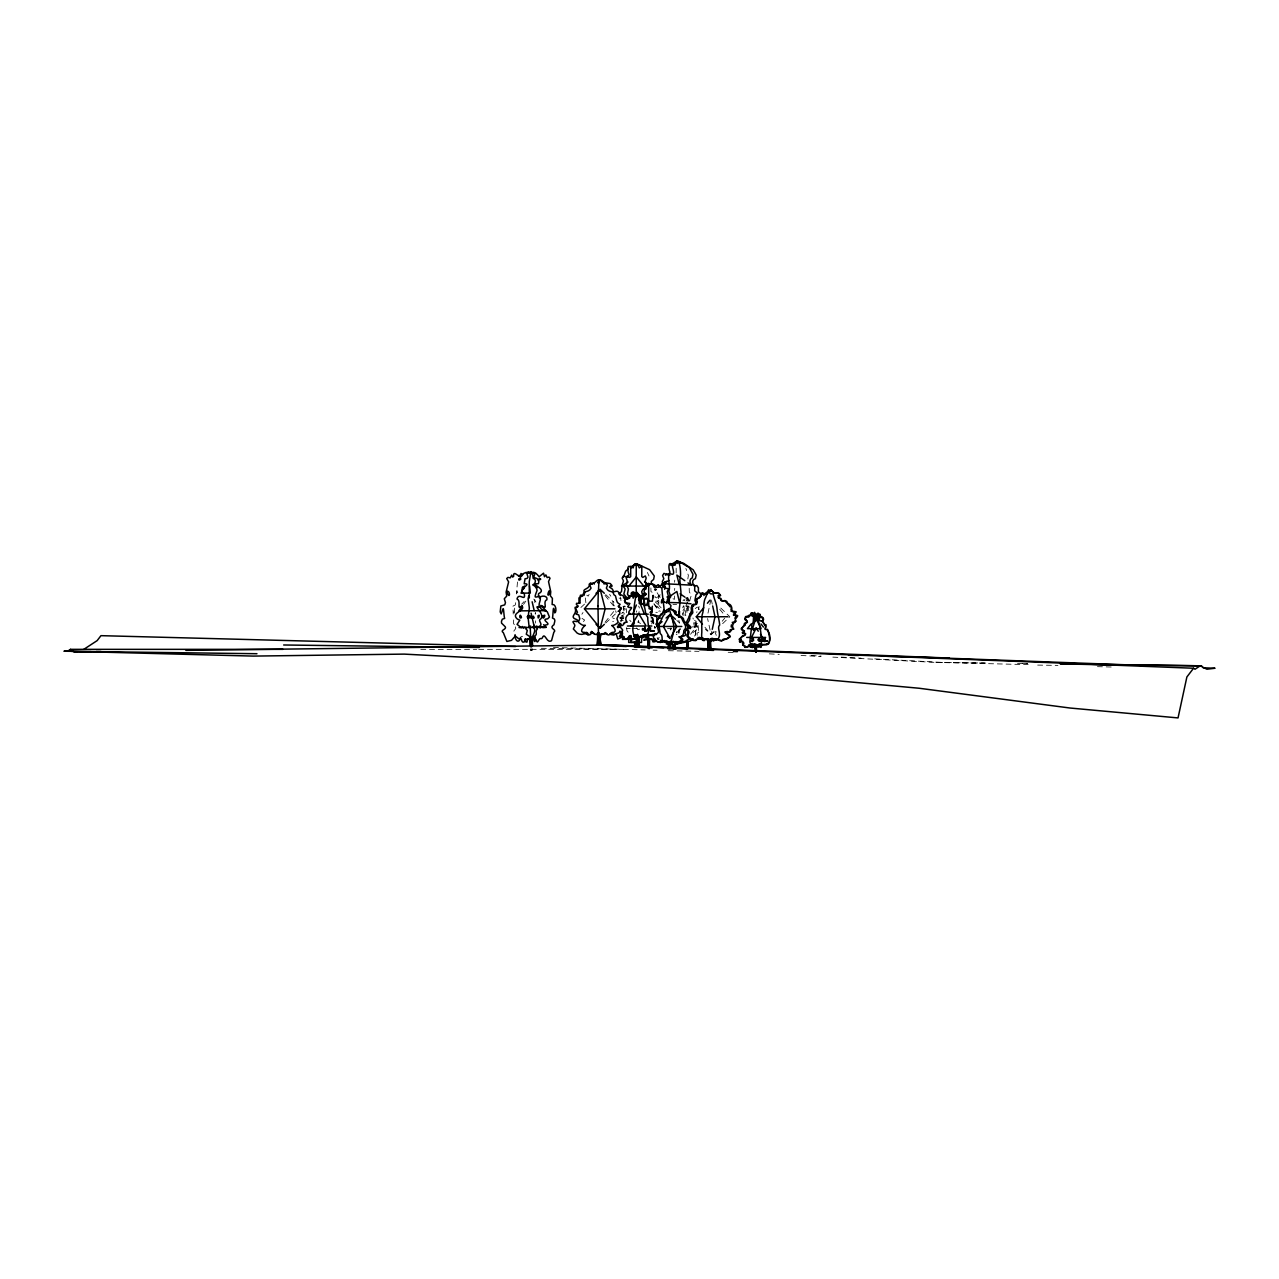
<?xml version="1.0" encoding="UTF-8"?>
<svg xmlns="http://www.w3.org/2000/svg" width="1279" height="1279" viewBox="0 0 1279 1279"><rect width="100%" height="100%" fill="white"/><g stroke="black" fill="none" stroke-linecap="round" stroke-linejoin="round"><path stroke-width="0.75" stroke-dasharray="5 3.75" d="M678.174 633.041L679.005 629.748M531.137 648.885L531.44 650.004M651.475 620.907L653.521 621.322M683.913 605.926L684.233 608.804L682.666 610.866M513.71 619.915L513.439 623.257L515.117 625.975M514.414 613.121L514.686 608.069L513.63 612.689M652.322 621.434L650.915 621.706M661.131 607.813L659.293 605.942M696.671 612.577L697.007 611.65M534.878 599.723L534.766 602.553M626.278 608.596L626.454 612.641M694.609 636.095C697.806 631.826 692.451 624.76 693.794 619.356M614.336 605.894L612.833 603.192L613.664 597.948M517.483 581.977L516.444 593.952M696.08 621.178L697.055 629.556L693.106 632.37L692.626 636.303M686.919 612.401L686.743 608.244L688.39 607.269L689.045 608.644M674.577 590.466L674.752 588.34M515.693 602.697L515.277 604.967L512.959 606.134L513.215 614.048M650.899 587.908L650.947 591.569L652.338 592.417M654.336 628.197L654.464 626.838M674.545 582.265L674.768 580.186M532.016 649.988L530.321 649.988L530.449 648.901M689.573 601.082L691.427 594.879L689.333 592.097L689.141 586.661M714.881 631.666L716.288 635.359M682.73 607.781L683.434 605.878M651.794 624.024L652.626 618.237M699.053 606.294L698.638 609.683M684.904 615.407L686.599 605.846M655.136 628.021L654.848 626.662L655.567 627.989M687.83 578.955L688.374 575.374L685.864 568.452M707.974 613.153L711.108 598.764M711.891 631.139L711.108 634.736L705.353 629.204M585.302 597.948L585.894 602.761M670.212 629.971L671.219 628.149M636.398 610.898L636.558 612.161M624.36 614.128L623.433 612.033M589.123 594.399L588.196 596.126L586.789 595.151M686.072 601.114L687.798 597.693L690.308 600.794M682.874 614.448L687.271 602.025L689.157 607.349M625.287 609.22L623.656 610.595M673.01 598.716L674.401 599.371L674.577 595.998M623.481 609.699L623.544 608.756M623.353 609.076L623.656 607.045M683.13 615.695L682.65 612.897M583 612.529L581.881 614.24M680.14 628.213L678.589 633.073M639.596 629.156L637.965 629.764L636.574 627.893M523.495 604.391L525.829 601.146M620.299 620.715L622.569 618.428L622.361 612.353M690.58 634.272L696.08 626.886L692.93 617.997M605.031 622.265L614.703 610.323M713.57 631.73L711.108 634.736L704.937 627.238M722.203 621.242L724.665 618.253M621.674 613.504L622.393 612.641M676.303 632.817L676.767 631.538M521.624 604.248L524.166 601.514M623.848 617.421L621.306 619.58L621.962 620.731M626.598 627.653C627.126 631.778 626.438 630.611 629.284 633.153M697.279 607.061L695.232 608.564M695.472 621.818C696.288 625.879 695.936 630.051 695.424 635.167M655.839 612.353L657.358 612.321M620.091 618.62L622.058 616.414M713.986 631.97L711.108 634.736L707.575 618.556M722.619 623.672L729.813 616.75L719.741 607.061M580.874 607.525L585.015 603.64M605.702 623.065L615.359 614M656.255 597.869L658.397 596.51L660.38 597.165M716.384 632.066L715.616 631.474M684.233 600.794L684.952 599.547M676.799 632.481L680.812 628.868M623.576 606.901L624.6 606.422M685.976 598.252L686.919 597.837L688.965 601.114M658.525 600.49L657.198 601.338L658.909 603.001M619.612 617.917L621.114 616.942M682.97 600.794L683.977 599.547M698.91 632.05L696.879 633.377L697.215 635.247M623.64 614.863L622.026 615.599M652.082 621.818L652.85 621.514L652.945 623.081M657.102 639.052L659.101 639.148M623.257 618.636L620.859 617.837M623.752 618.237L620.795 618.684M520.985 636.398L522.567 636.35M685.88 598.028L687.335 598.332L688.47 601.114M697.423 623.481L696.224 624.136L698.766 629.636M657.726 638.301L659.34 637.661M638.493 612.145L639.82 612.001M651.027 618.908L652.37 618.62M655.328 597.645L655.551 596.638M625.319 606.262L622.937 606.422M583.512 621.658L584.583 620.011L581.881 618.301M621.546 621.706L620.395 621.818M655.312 606.118L657.374 606.326L659.165 608.532L660.971 605.622M637.853 622.249L638.861 621.658L638.365 620.283M530.785 650.004L532.016 649.972L531.904 648.869M530.433 650.004L532.496 649.972L532.32 648.885M655.855 601.162L659.085 601.162M691.667 626.886L696.08 626.886M626.614 628.485L630.275 628.485M632.098 628.485L639.404 628.485M420.791 649.348L476.731 649.348M478.714 649.348L616.542 649.348M541.321 648.293L623.225 649.348M984.59 662.97L942.767 662.426L870.999 658.669M1022.433 663.465L1028.412 663.545M832.837 657.118L936.084 662.426L985.741 663.066M1017.508 663.481L1027.437 663.609M660.364 594.911L658.813 595.406L658.413 597.069L658.765 603.656M672.946 604.439L676.639 604.551M667.51 628.453L671.139 628.549M553.455 647.51L645.144 649.924M653.121 650.132L657.102 650.228M668.373 650.707L698.973 651.331M728.167 652.274L736.144 652.482M936.084 662.426L1028.156 664.616M1037.669 665.096L1057.941 665.384M1097.43 666.663L1111.371 667.014M621.514 620.187L623.257 620.251M769.287 653.857L779.215 654.368M801.054 655.487L820.91 656.511M811.206 655.535L821.166 656.063M841.102 657.102L861.039 658.141M629.7 620.187L630.979 621.61M614.4 618.684L612.721 617.917M652.562 618.061L650.851 617.149M676.223 634.192L677.023 634.688M655.392 602.057L659.053 605.255M612.721 621.514L613.488 621.434M650.675 620.954L651.81 621.338M610.834 596.19L609.571 594.399M619.052 598.06L620.986 598.572M620.954 600.666L620.555 597.069M694.497 620.267L695.296 620.603M621.69 615.375L623.816 616.414M624.088 605.942L624.983 606.917M679.517 623.145L678.845 620.299M625.143 608.756L623.449 607.717M651.363 616.942L652.866 617.917M686.647 598.38L689.909 600.666M698.59 630.547L697.838 623.273M676.799 620.443L679.469 622.857M640.491 623.528L637.901 621.834M605.702 594.575L613.984 602.345M652.674 618.94L653.441 623.864M719.725 609.252L723.434 613.76M654.129 603.912L660.252 611.394M605.031 595.374L613.488 605.83M533.775 599.084L535.949 602.025M658.221 639.356L657.15 637.661M653.921 603.912L658.957 611.394M699.213 609.635L697.982 607.397M657.15 592.737L660.188 597.789M515.341 626.87C517.419 629.46 511.76 630.323 514.558 632.833M679.197 633.057L678.637 630.003M648.981 575.966L647.398 572.464M616.142 612.529L615.647 610.802M516.732 593.008L517.084 590.818L517.755 592.896M639.42 608.037L638.653 606.07M711.492 600.57L712.275 604.168M685.64 614.831L685.8 615.663M687.942 605.846L688.965 611.586M535.565 613.888L535.437 612.529M653.185 618.237L654.56 627.877M535.581 620.827L535.629 623.081M670.82 627.941L670.883 629.812M535.261 614.096L535.246 612.977M676.159 568.196L676.159 572.944M687.271 597.693L687.271 601.114M687.271 605.878L687.271 612.385"/><path stroke-width="1.5" d="M531.361 646.646C531.824 626.134 531.472 651.619 533.375 636.91M698.078 637.358L697.998 639.132M708.646 649.588C713.011 626.31 700.029 650.499 701.803 632.434C701.915 626.934 701.42 622.921 702.091 615.087C704.121 609.396 703.354 603.128 704.873 599.132C706.152 597.181 708.47 588.1 710.293 591.202M753.299 621.274L753.555 616.782L754.514 619.995L751.684 624.839L752.004 629.124A2.062 0.847 -90 0 1 751.285 629.492L749.83 642.058L751.189 644.536L754.754 644.168L754.994 647.03L753.875 647.318L753.731 644.504L752.883 646.838A3.565 1.279 -90 0 0 752.532 647.254L751.652 647.366L751.061 643.897M668.597 646.071L667.862 641.355M597.837 644.296L597.885 633.089M757.392 617.501C759.662 614.607 759.039 623.56 757.6 620.827C757.072 618.7 757.903 610.77 756.72 617.181C759.23 609.699 748.375 620.011 752.947 612.929C749.99 611.586 751.301 616.35 748.231 617.229C744.794 615.103 745.433 617.485 744.858 619.548C751.972 622.329 740.813 622.681 745.401 624.983C741.165 628.389 738.798 628.868 744.522 631.059L742.715 633.521M679.437 617.341L679.421 611.202L678.941 616.894M755.873 651.635C757.088 647.766 755.265 645.959 754.738 644.072M640.267 598.14L642.713 595.774M707.751 649.588L708.102 639.452L703.482 638.829M606.997 633.729L600.858 634.432L600.139 639.372L601.162 644.296L597.309 644.296L597.773 633.345M598.908 644.296L598.892 633.936M535.246 637.022L534.782 641.562L533.919 637.47M638.733 646.694L638.669 637.182L640.251 636.942M633.265 596.893C641.978 588.948 636.942 602.825 640.187 598.604M678.589 617.229C679.517 603.816 679.98 606.806 680.94 592.049C680.46 586.693 680.108 583.816 679.836 579.211C681.611 575.918 679.852 557.612 677.151 563.463M530.161 645.351L530.369 636.958L526.277 634.24L527.316 630.451L525.909 628.996L526.676 627.413M687.67 641.051L687.734 648.405L687.542 641.051M649.924 634.96L644.616 635.743L643.705 634.928M638.861 646.694C637.47 640.811 639.324 634.688 641.898 635.839L643.992 635.327L647.861 637.693L647.813 647.638M645.192 634.96L648.101 637.693L648.069 647.638M635.375 646.167L634.864 642.314L630.915 642.474L630.867 638.269L628.996 637.07M667.702 644.072L672.546 644.264L672.962 648.341L674.657 648.357L675.072 644.232L685.464 641.243L689.973 638.237M669.684 642.362L670.02 648.469L667.846 648.469M672.85 644.472L673.25 645.208L672.69 643.945L669.62 643.913C670.548 641.738 674.449 640.747 675.888 642.41C677.79 642.314 685.88 641.083 681.723 637.997C677.566 635.551 684.633 637.262 685.752 634.784C682.634 630.435 691.619 627.222 686.152 624.967C688.006 622.393 691.204 619.34 689.333 615.807C691.236 614.895 693.522 612.497 692.499 610.579L692.435 606.694C692.786 601.993 696.639 607.205 697.343 601.514C694.081 598.284 702.155 598.524 700.988 593.952L702.267 592.705L706.248 594.575L710.852 589.811L713.842 592.801L718.574 593.344L720.109 595.566L718.302 595.646M641.115 599.132C645.08 594.831 644.36 607.541 641.498 603.624C640.827 599.691 641.562 590.003 639.9 599.579C637.262 601.37 640.395 592.896 638.029 595.087C636.015 600.602 638.349 589.603 636.622 593.168C634.784 600.075 632.497 614.687 634.32 623.081A7.738 1.982 -90 0 1 633.617 624.04C631.762 630.675 633.457 633.792 635.167 639.276A4.812 1.231 -90 0 1 635.519 638.701L636.334 635.551L636.398 639.276L637.55 638.956L637.47 634.288L638.429 646.694M666.631 641.403L666.359 644.024L672.194 644.168L672.754 648.277L674.768 648.389L675.248 644.28L690.612 640.987L692.882 638.781M686.999 641.051L686.615 648.405L687.942 648.405L687.734 642.825M756.273 651.954L756.497 644.424M637.757 646.694L639.116 646.694C635.519 633.249 641.978 639.532 643.065 634.992M633.729 635.935C635.247 637.933 636.318 639.1 632.178 639.452C628.533 640.875 632.37 632.322 628.597 636.926M668.293 647.75C669.908 644.328 666.775 639.58 665.192 642.41C659.644 641.227 664.201 636.191 660.188 633.505C659.9 629.412 658.653 626.598 659.309 623.033C661.898 620.459 662.266 615.647 664.856 613.968C663.881 613.153 668.006 606.502 669.189 610.323M639.116 646.694L638.781 637.853L639.916 636.542M531.76 646.63L532.08 638.237L536.077 639.452C537.772 646.231 538.443 637.038 541.289 638.685L542.216 638.109C544.566 631.794 546.101 641.211 549.858 641.275L551.505 640.747L553.823 632.322C557.324 629.396 549.235 628.884 552.896 625.495L553.967 624.776C554.191 622.457 556.557 619.02 552.48 618.061C553.263 614.128 553.008 601.658 554.734 612.913C556.925 612.273 556.125 603.416 552.128 604.503L552.416 598.396L550.354 595.79L550.769 591.761L548.531 581.593L550.034 578.236L549.011 577.085L547.156 577.596L545.861 574.879L544.502 576.733L543.527 573.168L539.098 576.749L537.372 574.687C534.222 570.802 531.568 572.784 527.731 573.04C525.621 574.783 529.794 576.957 526.932 578.492L525.061 578.732L524.182 583.752C533.679 583.64 515.197 589.635 524.294 593.808C525.893 602.505 518.762 591.761 517.004 599.02C521.528 600.714 516.348 611.026 521.56 606.022L522.232 606.118C525.461 611.122 510.209 612.705 517.324 619.068L519.802 620.187L517.068 624.36L521.24 627.669L522.471 626.486L523.431 627.957L524.982 626.982M649.604 638.765L649.412 648.549M635.407 596.717C636.686 590.29 635.503 593.344 633.617 596.014L633.185 598.22M709.637 641.61L709.653 647.27M759.47 617.501C769.43 617.229 758.047 627.062 758.623 615.151C757.184 609.028 758.991 618.333 755.489 614.496M643.433 599.132L646.63 598.172L648.485 599.1C643.465 619.26 644.712 584.695 640.875 597.996M598.828 633.872L598.7 632.29L598.476 635.071L597.98 606.038M757.776 645.128C755.777 647.03 759.934 648.485 758.431 645.255M642.697 598.524C641.706 595.662 649.812 593.984 644.536 593.344C642.745 590.578 646.966 587.333 645.847 584.439C649.252 584.471 651.203 582.361 653.697 585.814C654.208 591.09 659.356 580.266 658.733 586.997C660.092 586.485 659.948 586.917 661.867 588.148C662.09 593.584 663.641 603.72 664.217 610.659L666.631 612.145M672.994 621.738L669.157 608.42L668.262 611.682M528.835 595.662L528.115 598.812L529.346 608.085L528.051 617.07L529.186 627.525L530.145 626.79M653.137 595.374L652.402 601.162L647.558 601.162M598.428 591.921L598.316 590.754L597.964 606.006M645.144 593.088L644.648 594.991M655.04 633.457L654.033 634.704A2.574 2.222 -90 0 0 652.098 634.592L654.288 635.551L653.697 634.592A2.574 2.478 -90 0 1 655.871 634.704L658.541 632.258L658.429 631.011C658.125 628.9 657.31 627.957 657.678 625.863L656.095 623.848L657.39 621.898L656.942 617.693L655.711 615.311L651.123 614.448L652.258 611.394C652.754 608.053 648.245 607.189 647.414 604.232M754.546 617.501L754.642 612.305L753.379 615.711M650.963 615.886L652.354 606.262M670.82 641.355L669.237 641.674L669.365 646.071M708.278 649.588C709.845 644.376 708.198 640.459 705.96 638.781M621.882 635.311L621.978 633.489M703.882 595.566C704.665 592.832 707.623 592.817 708.646 589.779C710.037 595.854 711.14 593.232 713.122 593.952C714.849 601.578 716.64 602.681 717.215 610.579C717.775 614.943 719.198 619.723 719.677 625.063C716.304 628.037 722.363 633.872 717.487 639.964L713.106 639.932M712.275 629.332L715.009 616.75L712.675 605.958M715.792 638.781C711.875 641.099 707.687 640.443 710.98 649.588L707.687 649.588L708.15 639.452L703.642 638.988M710.532 641.61L711.076 649.588M757.839 617.821L759.71 614.224L759.582 617.229M757.776 617.181L759.79 614.224L759.214 616.334M530.225 627.349L531.041 645.335M597.389 644.296L598.076 636.974L596.893 633.936C592.976 636.239 593.056 629.476 590.418 634.528C586.837 636.143 587.589 632.881 584.887 632.434C578.588 632.833 582.808 627.046 585.366 625.287C582.169 625.767 581.29 624.328 578.38 622.233L579.771 618.716L578.732 614.879L576.03 614.08L577.468 612.289L575.07 607.349L577.532 607.125L578.028 605.894M520.681 637.566C518.81 644.68 514.478 640.028 515.085 634.672M699.517 597.661L701.42 595.47M664.632 589.299L665.224 587.221L662.202 581.929L663.817 578.636L662.57 575.55L663.961 573.376L668.262 574.99L670.036 572.225C668.661 570.018 667.75 559.355 672.514 565.27L674.145 564.774L673.761 563.064L676.591 561.097L683.466 563.208L693.218 569.826L696.192 575.102L695.392 578.7C690.532 579.611 692.786 587.381 696.863 585.606L698.43 587.908L698.35 591.777L702.027 594.511M636.047 634.976L636.542 638.956L634.176 638.956M714.369 638.876L713.682 641.067L712.115 638.908M731.412 624.839L731.172 626.806L732.339 627.27M620.827 624.104L620.459 626.342L617.981 627.653M656.271 633.776C648.565 635.359 658.221 646.646 664.568 640.539M634.224 634.976L635.135 634.576M755.649 620.843L755.425 619.132L755.409 621.018M530.337 616.206L530.753 617.981L530.417 616.334M692.339 613.616L692.626 612.753M624.36 600.618L627.445 604.375M752.468 628.644L756.065 617.741L755.825 613.936M662.858 600.171C660.172 608.356 661.819 595.374 662.89 600.666L663.977 601.754M650.963 609.428L648.965 608.596M672.978 621.738C675.92 632.625 669.86 640.283 670.164 648.469M753.571 646.183L752.324 645.463L752.644 644.072C754.322 651.858 749.51 644.008 749.078 645.511L747.943 646.838A3.565 3.261 -90 0 0 747.016 647.254L744.746 647.366L744.938 646.566M538.395 596.606L538.523 593.696C546.613 589.891 535.006 585.878 534.702 583.911L538.443 583.64L538.875 581.593L537.244 578.652L533.743 577.357L534.75 574.239L533.839 572.992C529.362 572.88 525.893 570.77 522.088 574.799C521.129 581.385 512.927 568.052 513.662 576.333L512.575 577.117L511.728 575.134L510.209 577.868L507.923 577.389L506.708 578.572L508.626 581.881L506.116 592.097L506.724 596.126L504.278 598.748L505.461 602.585L504.757 604.855L500.856 605.99L500.217 611.938L501.224 613.92L502.743 609.571C503.766 605.399 503.75 616.334 504.661 618.412L502.327 619.18L501.496 621.226L501.528 623.113L504.326 625.847C508.786 629.38 499.002 629.732 503.35 632.705L506.884 641.466L511.472 640.363L515.325 635.999L518.826 638.861C522.424 636.446 520.745 643.257 524.054 642.106L525.221 639.532L530.082 638.253L530.657 646.646M644.056 588.964L646.119 584.791L645.271 580.922L646.199 578.076L645.319 575.95L642.841 577.421L641.77 576.605L641.786 566.213L639.308 567.908L637.15 563.735L631.282 566.741M670.468 565.174L671.043 563.719L673.409 565.51M664.728 582.616L665.128 581.545M749.222 615.183C745.897 617.437 743.483 617.405 747.448 622.281C745.225 622.985 741.708 627.989 741.756 629.46M634.944 638.573L634.944 637.55M760.829 616.958L760.733 616.126L760.062 617.229M756.864 615.471C756.976 622.218 754.962 613.169 756.752 614.863M723.274 639.964L721.516 641.067L717.247 638.908M632.705 614.16L636.382 604.983M730.948 609.683L731.156 608.596M757.76 620.267L757.104 619.755M730.133 629.876C730.725 634.464 720.94 629.54 726.744 633.665M536.556 587.061L537.292 587.669M524.358 586.006L521.001 593.184L530.337 593.04L529.554 585.926M584.039 595.406L584.823 592.353C580.906 588.852 590.53 589.235 589.187 584.199L590.722 582.856L592.097 584.071M518.587 576.174L519.306 575.23L520.329 577.037L520.985 573.456L522.711 574.815M710.532 641.003L712.755 639.948M751.524 637.422L756.145 628.117L758.287 631.218M705.257 638.908L704.441 640.555C702.075 641.083 701.915 638.429 699.517 637.31M671.059 636.798L676.751 626.47L670.1 614.416L666.087 618.029M588.724 633.872L587.685 634.672L583.672 632.961M640.523 636.942L642.777 636.079M631.139 626.007L638.685 613.456L646.119 626.007L627.413 626.007M598.268 582.792L598.7 582.073C599.515 576.126 603.784 583.911 606.582 583L610.275 583.56L611.89 585.446L611.858 586.533L610.898 585.622L609.396 586.997L612.353 589.075L613.76 591.857C619.052 589.971 617.821 592.433 620.907 594.751L623.161 595.87C625.671 598.428 624.616 600.922 625.031 602.681L629.892 603.464L627.733 606.726L629.284 607.573C636.015 606.086 625.271 612.737 630.003 613.504C627.621 614.496 623.465 618.396 627.158 622.233C623.385 621.13 623.72 628.149 620.139 624.712L618.253 624.536C622.553 630.723 626.454 630.531 615.902 633.888L613.808 635.071L610.707 634.528M734.546 613.376L733.443 614.16M675.872 641.434L673.809 648.405M650.02 612.657L650.803 611.394M665.464 575.23L667.142 573.935L669.812 575.406M756.241 651.635C753.715 645.751 758.911 644.392 760.621 644.712L767.064 644.504L766.649 643.785A1.903 1.743 -90 0 1 768.167 643.881C771.093 640.108 768.871 634.256 767.592 629.348M528.611 596.19L529.314 597.933L529.266 581.593L530.945 571.601L531.648 573.855M604.04 584.071L605.047 582.856L605.814 583.528M623.417 597.725L627.397 598.764L629.028 596.014C633.617 596.941 629.38 593.264 632.242 592.177C637.07 591.442 632.37 595.614 633.457 596.893M586.102 632.481C583.448 635.471 577.644 634.928 575.55 631.346L573.344 628.948L574.527 626.582C576.365 624.072 569.555 620.907 575.39 621.274L576.301 621.658C580.474 620.619 575.39 619.212 573.919 618.301C571.249 616.254 576.126 613.664 575.598 610.163C573.775 605.942 580.266 608.26 576.333 604.312L576.589 603.288L578.188 603.448C582.041 602.361 578.396 598.908 581.306 595.87L582.952 594.751C584.391 589.507 588.116 593.392 591.09 588.132C589.939 585.462 588.66 584.599 593.616 582.984C595.742 583.064 598.7 576.685 599.307 582.073M642.602 597.853L643.225 594.719L641.115 599.579M592.401 632.386L590.514 632.386M522.344 606.006L518.842 610.866L546.037 610.643L540.857 605.319M645.112 628.74L644.232 629.796L644.824 627.238L645.128 629.923L648.981 630.339L647.766 628.613M1203.091 667.782L1215.05 668.246L1206.896 669.221L1200.214 665.815L1195.034 669.221L1193.547 668.246L1186.88 676.975L1178.039 717.919L1070.027 708.022L919.105 688.246L737.136 671.555L404.244 654.113L253.322 656.095L71.352 651.331M674.465 563.256L676.831 561.161L678.877 561.369L689.301 567.604L692.994 574.255L692.291 577.868C688.374 578.955 689.781 586.421 693.474 584.695L694.753 586.917L694.657 590.786L697.694 593.344L695.984 594.847L694.913 600.411L696.543 604.439M764.602 641.403L767.32 640.779L765.593 641.339M751.141 623.976L747.448 628.644L761.101 628.644C761.149 627.669 752.036 612.497 755.186 615.311M604.327 624.36L600.187 628.245L584.455 608.82L600.187 589.411L604.327 593.28M628.9 586.07L636.318 576.925L643.737 586.07M633.521 596.733L637.006 592.433L641.658 598.172M660.827 618.141L658.845 617.773L658.093 619.723M702.475 624.248L696.32 616.75L703.706 607.765M707.399 603.256L709.877 600.267M723.163 639.18L727.271 638.733L729.126 637.31M649.172 629.732C651.778 623.976 650.212 633.329 649.156 627.302M732.595 623.273L732.259 622.345M743.723 643.353L742.635 645.192L744.858 645.559M625.975 599.419L627.03 598.044L623.832 594.08L625.175 588.964L622.249 584.791L623.465 580.922L622.138 578.076L623.385 575.95L627.557 577.277L629.14 574.575C627.701 572.512 626.422 562.536 631.202 567.876L634.928 563.735L640.012 565.382M654.065 586.214L656.351 586.485M597.917 582.792L598.94 579.691L598.444 591.729M663.13 613.153C658.637 614.432 660.06 618.349 656.814 619.723M528.211 572.081L532.48 572.976L533.167 578.412C537.02 579.275 535.309 584.151 532.672 584.887C534.974 585.83 536.652 587.828 537.084 590.354C534.126 598.204 534.222 597.741 539.514 596.174C542.088 600.219 537.756 602.937 539.482 607.317C531.536 604.264 545.366 613.904 540.921 618.764C536.556 620.667 544.566 624.296 538.731 626.662C537.516 626.598 535.198 628.756 534.19 625.255M623.385 638.781L622.058 636.223M696.895 639.036C694.241 642.394 688.949 639.244 686.967 636.111L688.07 631.059L686.663 629.971M636.191 596.717L637.981 594.367L639.724 595.694C637.406 606.71 640.827 588.564 639.868 599.132M636.734 646.167L637.805 641.626M596.046 593.28L600.187 589.411L605.159 608.82L600.187 628.245L596.046 624.36M618.125 611.41C626.662 605.207 615.327 609.475 620.123 604.312C616.35 602.857 616.798 600.554 615.487 595.87L613.952 594.751C612.641 589.491 609.14 593.424 606.358 588.132C607.077 585.35 609.076 585.047 604.168 583C601.993 582.569 598.62 576.925 599.036 582.792M741.101 640.251L739.63 641.85L742.747 641.323L742.907 642.426L741.724 641.355C736.752 643.785 741.053 636.99 742.571 635.967A5.74 5.372 -90 0 0 744.506 635.247L745.561 633.521L742.971 633.505M666.375 642.41L665.064 641.355M663.753 599.212L662.794 599.963M675.68 641.674L674.017 642.506L673.234 641.403M662.074 621.642L656.719 626.47L681.803 626.47M627.19 638.413L628.037 637.661M662.41 613.201L663.641 610.387L666.983 611.618M753.315 640.491L753.299 638.797L753.539 640.683M753.379 630.435L756.145 628.117M619.532 632.178L620.683 631.298C622.761 631.538 623.289 634.352 621.306 635.871C627.318 636.59 621.61 639.836 627.03 639.276A4.812 4.157 -90 0 1 628.197 638.701L629.652 636.926C632.178 632.801 630.835 639.116 631.858 639.276A4.812 2.414 -90 0 1 632.402 638.781M625.015 622.361L624.152 623.081A7.738 6.699 -90 0 1 623.465 623.481M640.203 598.524L640.283 600.363M762.316 638.829C757.903 639.884 765.098 642.266 762.428 638.797M642.761 595.422L645.767 594.351L642.074 593.36L641.69 591.649L643.033 589.187L646.055 588.979C645.367 583.48 651.619 582.009 655.775 585.814L657.006 587.541M654.944 638.813L654.081 641.69L652.961 641.898L652.242 639.772L649.332 638.765L649.204 648.549M761.82 621.354C763.931 620.715 763.467 615.279 760.429 617.102M749.27 644.52L747.751 646.838A3.565 3.341 -90 0 0 746.808 647.254C745.401 647.734 740.045 642.969 743.786 642.905M527.747 616.254C525.717 619.819 533.471 616.59 527.332 616.494M636.958 646.167L637.214 642.266L638.461 641.626M624.632 585.734L622.01 586.485L621.514 591.569L618.94 593.968L620.267 595.406M625.031 600.283L625.287 597.293L628.581 598.764L630.051 596.014C633.329 597.341 632.018 588.532 634.224 594.223C628.884 597.661 636.894 597.133 637.789 594.319M665.112 584.663L661.675 584.359L669.045 580.474M667.462 597.98L676.863 591.49L679.677 602.793L691.012 603.784M657.982 587.317L662.122 584.567L663.098 587.525L664.52 585.99L665.815 588.244L668.773 588.788L667.19 591.569L669.397 600.059L668.917 603.416L671.011 605.575L670.132 609.3M683.034 641.466L681.307 642.154M764.73 624.68L766.105 624.839L765.37 629.124M646.263 638.701L644.296 639.532M282.963 649.348L70.473 649.348L67.595 651.219L63.95 651.219L256.967 653.713M83.806 649.348L97.156 640.619L100.961 635.663L515.581 646.519M617.373 626.95L619.755 624.04A7.738 7.482 -90 0 0 620.651 623.848M628.085 581.993L621.482 586.07L647.446 586.07M626.87 598.684L630.243 596.606M661.675 584.359L666.727 581.274M526.404 573.424L527.603 573.008M592.529 583.592L593.44 583L594.287 584.071M643.817 640.251L647.654 639.532M734.865 618.269L736.432 615.391L733.475 615.279M750.533 615.151C751.125 611.234 753.667 612.593 752.052 615.838M664.201 640.635L660.236 642.474L656.814 641.434M759.342 645.431L759.007 644.168L760.525 644.712M649.061 639.34L650.419 638.701M523.878 588.612C520.809 590.722 522.823 584.151 523.974 587.844M666.759 611.618L664.185 610.387L663.737 612.177M650.467 631.282L654.384 630.995L650.356 630.435M533.295 616.206L531.632 617.741L533.455 617.805L533.711 616.542L532.096 617.757L534.142 617.949M730.693 629.636L732.659 629.172M678.941 642.634L674.816 644.296L674.465 648.405L673.282 648.261L673.218 645.016M663.177 641.179L660.444 640.315M752.26 615.838L755.441 613.936M667.43 641.482L665.464 641.355M697.886 638.653L700.636 639.1L702.826 637.661L697.471 639.036L695.744 640.651L691.939 639.964L687.99 636.111L688.757 633.185C690.452 631.011 684.505 627.973 689.477 628.277L690.244 628.628C692.195 624.664 683.482 624.12 683.354 618.428C680.252 615.391 678.877 616.334 675.328 613.632C676.303 611.874 677.278 611.57 673.409 610.451C671.427 610.563 668.997 606.262 668.277 610.323C669.509 606.502 678.318 612.561 674.641 613.632C677.742 616.494 679.069 615.279 681.819 618.428C683.785 624.472 688.182 626.134 683.833 630.579C683.737 633.984 682.954 637.198 678.845 636.798C684.968 639.804 678.046 642.602 675.136 642.41C672.434 640.235 666.535 642.314 669.205 648.469M628.309 568.963L625.655 571.137L623.497 577.053M667.254 641.482L665.256 641.546M661.978 614.687L660.731 614.48L660.603 615.902M752.244 647.078L750.261 647.254L749.958 644.504M693.618 605.99L692.451 606.15C689.397 607.829 693.857 611.97 689.861 613.792L690.772 615.854M634.64 638.956C629.124 640.971 631.89 637.006 628.613 636.478M657.998 623.88L657.678 624.744M761.485 644.712L767.32 644.504L766.888 643.785A1.903 1.775 -90 0 1 768.455 643.881C770.901 640.603 770.278 632.146 766.776 629.492A2.062 1.887 -90 0 1 765.146 629.124C766.745 625.063 763.851 624.072 762.252 621.274M730.885 611.058L734.993 612.577M687.654 628.341L690.82 627.669L686.407 625.239L687.51 623.512L686.359 622.473C688.71 617.389 690.82 614.208 691.683 610.579L691.619 606.694C692.499 601.306 695.776 608.117 696.767 601.514C693.33 598.268 701.787 598.556 700.588 593.952C704.569 593.6 707.079 595.183 710.469 589.811M542.68 627.557L546.213 627.334L543.623 624.68M757.264 645.543L756.193 646.215L756.513 651.635C753.587 640.124 762.684 648.549 761.453 639.388C761.037 632.29 760.126 627.222 758.479 621.274M741.276 639.596L739.102 639.324L742.891 635.967A5.74 5.244 -90 0 0 744.762 635.247C748.455 631.922 738.079 634.64 744.25 631.059L741.98 629.444M710.421 639.948C712.051 634.992 716.448 643.161 716.112 638.781M614.096 633.888L610.003 633.872M673.314 611.106L674.065 612.145M519.018 627.573L546.213 627.334M74.262 651.826L91.081 651.65M96.197 651.539L101.041 651.523M185.887 650.371L609.875 644.984L707.175 648.741M650.276 634.864L652.626 635.551L643.849 634.96M662.202 601.162L663.929 601.162M584.455 608.82L614.975 608.82M628.836 614.16L648.309 614.16M654.64 615.886L658.317 615.886M696.32 616.75L727.959 616.75M648.005 626.007L651.778 626.007M746.696 637.422L765.673 637.422M623.257 636.83L617.773 639.004L616.062 633.489M283.65 644.984L479.401 647.494M1060.275 663.977L1201.7 665.815M1061.202 664.041L1200.214 665.815M664.361 583.704L691.156 585.142L687.974 582.904M664.888 602.409L679.677 602.793M848.473 655.248L858.433 655.503M882.366 656.143L906.283 656.766M914.261 656.974L1151.308 665.735M711.14 648.885L949.434 658.061M1193.547 668.246L596.526 644.984L626.31 646.519M759.055 645.431L758.111 645.255M634.256 646.918L652.13 647.845M668.022 648.661L675.952 649.061M609.875 644.984L663.689 647.798M669.668 648.117L687.606 649.061M699.565 649.684L713.522 650.419M733.459 651.459L737.439 651.666M733.267 622.01L735.009 622.01L735.025 621.082M629.987 639.548L626.198 638.701M539.306 597.853C541.321 594.975 548.195 595.614 546.9 599.803C542.12 601.226 548.627 611.042 542.168 605.878L541.353 605.974C538.059 609.667 545.238 610.227 547.3 611.778L549.442 617.054L547.668 618.844C539.386 619.404 553.375 624.424 545.414 625.015L543.767 627.286L540.665 626.47L540.409 627.829L536.397 626.055M762.396 621.274L764.634 624.696M591.394 631.41L594.127 633.505M651.698 638.924L652.738 639.196M619.564 631.25L621.034 633.409L619.404 636.478L623.656 636.99L622.425 639.404L625.671 639.276A4.812 4.652 -90 0 1 626.694 638.781M718.174 597.581L720.589 599.068M586.565 632.386L587.621 632.865M643.177 604.232C646.199 608.612 644.344 613.792 647.75 617.357C647.478 623.273 650.116 629.876 647.574 634.704A2.574 1.295 -90 0 0 646.455 634.592L646.71 635.727L643.289 634.96M625.447 598.572L627.11 599.243M533.759 626.966L536.413 627.349L537.388 628.9C533.967 632.37 539.642 634.944 532.144 636.942L532.592 645.335M639.964 600.043L638.573 599.291L639.612 595.694L638.109 594.319M644.552 581.993L649.508 585.047M647.574 637.502L644.552 636.846L641.594 638.269L641.546 642.474L637.597 642.314L637.102 646.167L635.008 646.167L634.304 642.314L628.708 642.474L628.644 638.269M666.998 596.925L669.588 598.3L670.708 596.797L668.885 591.314C670.548 586.374 668.182 581.274 668.645 576.429C668.789 569.507 676.303 580.474 672.578 567.236C670.979 558.331 676.063 568.42 675.328 563.735L677.167 561.081L681.147 563.288M650.196 614.799L654.208 615.743M532.672 626.95C539.003 630.771 528.099 638.765 532.048 645.335M684.793 580.666L676.847 575.086L679.101 584.103M680.124 593.792L685.016 597.229M634.656 641.626L635.727 646.167M728.662 635.359L729.366 636.207M675.456 619.244L670.1 614.416L663.369 626.47L670.1 638.509L667.43 636.111M717.631 638.908L719.422 640.555C723.754 640.731 726.088 638.845 730.341 636.782C730.469 634.464 721.852 631.554 727.671 631.474C730.853 634.608 730.453 628.197 733.81 629.172C730.613 625.671 734.13 622.026 736.288 621.082C732.132 620.347 741.58 614.24 735.681 615.583L734.306 614.815L736.208 611.794L731.956 611.058C731.604 609.396 732.483 607.109 730.309 604.759L728.343 603.72C723.722 602.361 726.408 598.044 727.975 604.312L730.341 607.029M618.125 606.23L620.875 608.82C618.077 610.754 621.338 614.703 618.716 614.496L616.926 618.716L618.205 622.233C615.599 624.696 614.336 625.319 611.698 625.495C614.384 627.046 617.837 632.897 612.145 632.434C609.571 632.881 610.419 636.127 606.997 634.528C604.471 629.444 604.647 636.159 600.938 633.936L599.851 636.974L600.475 644.296M727.048 633.952L727.927 634.8M582.632 596.222C578.859 593.12 581.481 597.165 578.939 597.948L579.019 602.153L580.074 603.192M635.135 635.023L637.502 636.063L637.965 646.694M647.43 599.1L642.602 598.268M656.271 624.648L657.502 622.969L656.91 621.002M635.503 635.023L637.885 635.455L638.061 639.34M691.331 638.861L692.994 639.1M763.387 641.403L762.652 639.596L763.579 639.02M761.005 623.976L763.467 627.078M710.772 589.811L714.066 592.801L719.038 593.344L720.637 595.566L718.222 595.934L718.606 597.581L720.86 598.476L722.091 601.034C728.151 599.755 723.754 601.722 720.685 600.363M760.445 634.32L762.588 637.422M761.804 643.897L761.133 647.366L760.254 647.302A3.565 1.455 -90 0 0 759.71 646.838L759.039 644.52M636.798 635.023L638.029 646.279M638.589 599.467L644.392 614.16M653.729 639.772L654.272 641.61L656.239 641.387M755.122 644.12L755.889 651.954M651.363 584.183L651.283 581.433L653.649 579.387L654.272 575.966L649.652 569.715L636.99 563.911L634 564.886L633.169 567.908L630.691 566.213L630.691 576.605L629.62 577.421L627.142 575.95L626.262 578.076L627.206 580.922L626.342 584.791L628.421 588.964L627.461 594.08L629.732 598.044M532.144 601.769L534.206 610.643M531.089 613.153L534.398 627.334M525.237 638.765L525.829 641.914L526.948 642.138L527.619 639.564L530.529 638.253L530.897 646.646M711.588 638.781L709.653 639.452L709.845 649.588M530.817 626.182L530.209 626.055M638.013 641.77L638.269 646.694M600.139 637.246L600.187 640.427M619.516 623.081L619.548 624.967M687.271 641.051L687.271 648.405M648.677 583.208L648.677 606.901M648.677 634.928L648.677 648.549M636.239 563.735L636.239 597.069M636.239 635.311L636.239 637.805M636.239 638.269L636.239 646.167M77.14 651.826A5359.49 165.359 -90 0 1 70.473 649.348M667.51 599.515L666.647 603.033L668.725 600.171L667.51 599.515M528.723 615.743C529.01 621.706 529.25 613.504 528.723 615.743M540.601 579.131C538.635 581.849 538.171 576.525 540.601 579.131M758.783 639.612C758.271 642.298 757.392 637.981 758.783 639.612M521.432 617.485C518.778 620.363 519.738 611.186 521.432 617.485M656.015 589.523C654.752 591.857 654.049 587.317 656.015 589.523M643.753 628.964C642.65 632.737 641.179 626.71 643.753 628.964M752.308 639.74L752.276 638.381L752.308 639.74M756.736 620.267L756.64 619.132L756.736 620.267M639.852 602.873C638.589 606.054 639.772 598.62 639.852 602.873M751.157 640.779L752.148 641.658L751.269 640.683M755.361 647.302L755.601 651.954C756.049 647.478 753.075 640.06 755.345 647.302M520.697 579.019C518.363 582.457 517.691 576.957 520.697 579.019M763.019 639.612C761.708 642.426 759.55 638.029 763.019 639.612M759.182 638.701L759.118 640.299L759.214 638.605M538.235 615.854C537.452 621.962 540.793 612.737 538.235 615.854M652.658 596.701C654.017 599.963 653.777 593.456 652.658 596.701M760.397 641.115L759.326 641.403L760.397 641.115M646.806 630.995L644.744 631.187L646.806 630.995M507.028 591.442L506.916 592.209C510.257 600.65 510.273 589.955 507.028 591.442M764.027 638.701C762.604 642.186 766.281 638.285 764.107 638.605M764.218 638.701C762.796 642.074 766.441 638.445 764.282 638.605M543.191 615.918C542.008 622.249 547.284 612.529 543.191 615.918M548.835 594.511C546.453 597.693 549.346 587.125 550.13 591.889L548.835 594.511M767.128 641.115L764.41 641.403L767.128 641.115"/></g></svg>
